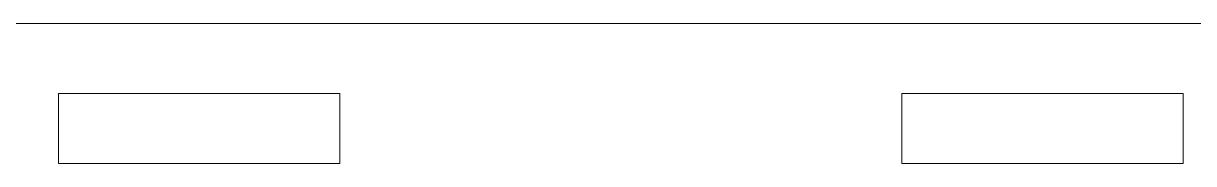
# Model space of a CAD drawing. Header units: millimetres. Extents: x 0 to 177, y 0 to 143.
# Drawn here: x 102 to 151.95, y 137.2 to 143.2 of the extents above; entities that cross this region are included whole.
import ezdxf

# ---------------------------------------------------------------- set-up
doc = ezdxf.new("R2010")
doc.units = ezdxf.units.MM
doc.layers.get('0').update_dxf_attribs({"lineweight": 13})

msp = doc.modelspace()

# ---------------------------------------------------------------- linework, layer by layer
for p, q in [((170, 143.2), (85, 143.2)), ((115.5, 140.2), (103.5, 140.2)), ((103.5, 140.2), (103.5, 137.2)), ((115.5, 137.2), (115.5, 140.2)), ((151.5, 140.2), (139.5, 140.2)), ((139.5, 140.2), (139.5, 137.2)), ((151.5, 137.2), (151.5, 140.2)), ((103.5, 137.2), (115.5, 137.2)), ((139.5, 137.2), (151.5, 137.2))]:
    msp.add_line(p, q)

doc.saveas('drawing.dxf')
